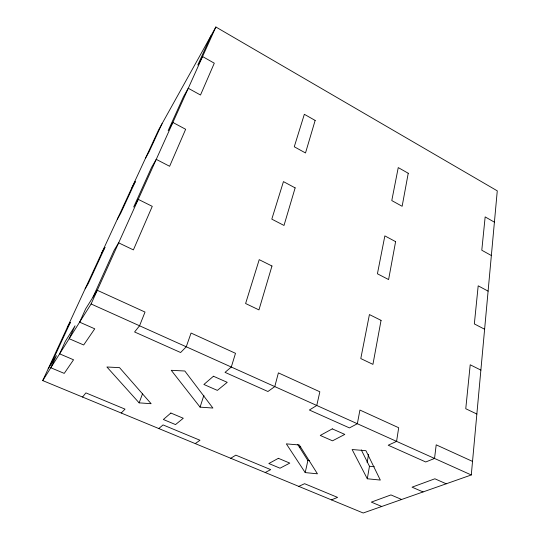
<?xml version="1.0" encoding="UTF-8"?>
<svg xmlns="http://www.w3.org/2000/svg" width="540" height="540" viewBox="0 0 540 540"><rect width="100%" height="100%" fill="white"/><g stroke="black" fill="none" stroke-linecap="round" stroke-linejoin="round"><path stroke-width="0.81" d="M471.285 474.971L497.273 190.85L215.872 27L158.558 129.978L42.727 380.592L363.204 513L471.285 474.971L91.105 303.986L42.727 380.592M367.301 478.771L352.12 449.516L365.945 450.704L380.315 480.067L367.301 478.771L369.455 466.27L361.274 449.881M367.132 462.591L368.57 454.343M305.201 472.595L286.342 443.873L299.288 444.98L317.446 473.81L305.201 472.595L307.888 460.532L297.709 444.44M200.077 407.14L171.254 370.312L184.815 371.007L212.888 408.038L200.077 407.14L203.884 395.307M139.131 402.86L106.913 366.998L119.549 367.646L151.126 403.697L139.131 402.86L142.547 393.728M93.002 297.122L114.21 250.148L118.645 242.845L133.394 249.892L152.26 206.347L138.233 199.361L133.677 207.043L151.605 167.333L156.249 159.361L169.621 166.28L185.652 129.283L172.874 122.445L168.169 130.646L183.526 96.64L188.271 88.27L200.502 95.02L214.292 63.194L202.561 56.538L197.795 65.03L211.093 35.579M91.105 303.986L215.872 27M51.05 364.196L70.328 322.434L67.304 327.409M162.061 123.68L149.101 151.767L145.638 157.93M131.915 187.616L135.324 181.609L120.656 213.394L117.315 219.206M101.75 252.889L105.003 247.306L88.263 283.568L85.118 288.873M48.188 368.78L56.423 355.61L50.828 367.767L64.24 373.39L73.548 359.782L59.616 353.849L65.353 341.334L75.06 325.809L69.181 338.702L83.68 344.979L94.743 328.813L79.637 322.151L85.658 308.86L97.281 290.291L145.024 312.059L139.556 325.775L134.595 331.972L180.617 352.526L186.253 346.781L191.066 333.052L235.494 353.315L231.296 367.038L225.032 372.357L267.921 391.507L274.772 386.593L278.397 372.877L319.849 391.784L316.764 405.479L309.373 410.015L349.448 427.91L357.345 423.725L359.924 410.056L398.682 427.734L396.583 441.376L388.22 445.223L425.75 461.977L434.538 458.447L436.199 444.839L472.527 461.403M82.553 397.049L85.887 392.884L125.037 409.138L121.223 413.026M158.78 428.544L163.046 424.919L199.962 440.249L195.264 443.617M230.735 458.271L235.825 455.146L270.695 469.625L265.221 472.52M299.261 447.356L300.726 446.553M298.775 486.378L304.594 483.698L337.581 497.394L331.418 499.871M307.888 460.532L309.508 460.681M369.455 466.27L374.294 466.722M381.733 506.48L371.331 502.119L390.94 494.924L401.639 499.48M423.07 491.933L412.061 487.168L434.876 478.791L446.216 483.793M476.861 414.038L465.764 408.733L470.205 364.784L480.877 370.103M484.616 329.238L474.336 323.919L478.19 285.829L488.099 291.134M491.36 255.521L481.788 250.236L485.156 216.904L494.411 222.163M381.058 320.362L372.931 364.372L360.788 358.567L369.421 314.564L381.058 320.362M395.604 241.637L388.598 279.565L377.42 273.78L384.851 235.886L395.604 241.637M408.24 173.259L402.138 206.287L391.784 200.57L398.25 167.589L408.24 173.259M271.971 266.004L258.95 309.899L245.606 303.521L259.22 259.652L271.971 266.004M295.144 187.88L284 225.45L271.802 219.139L283.446 181.616L295.144 187.88M315.151 120.433L305.505 152.962L294.266 146.765L304.344 114.298L315.151 120.433M170.863 413.026L163.364 419.506L175.527 424.582L183.276 418.25L170.863 413.026M213.442 376.232L203.891 384.48L217.37 390.386L227.225 382.334L213.442 376.232M278.39 458.312L268.839 463.529L280.024 468.2L289.784 463.111L278.39 458.312M332.289 428.868L320.254 435.443L332.519 440.815L344.804 434.41L332.289 428.868"/></g></svg>
